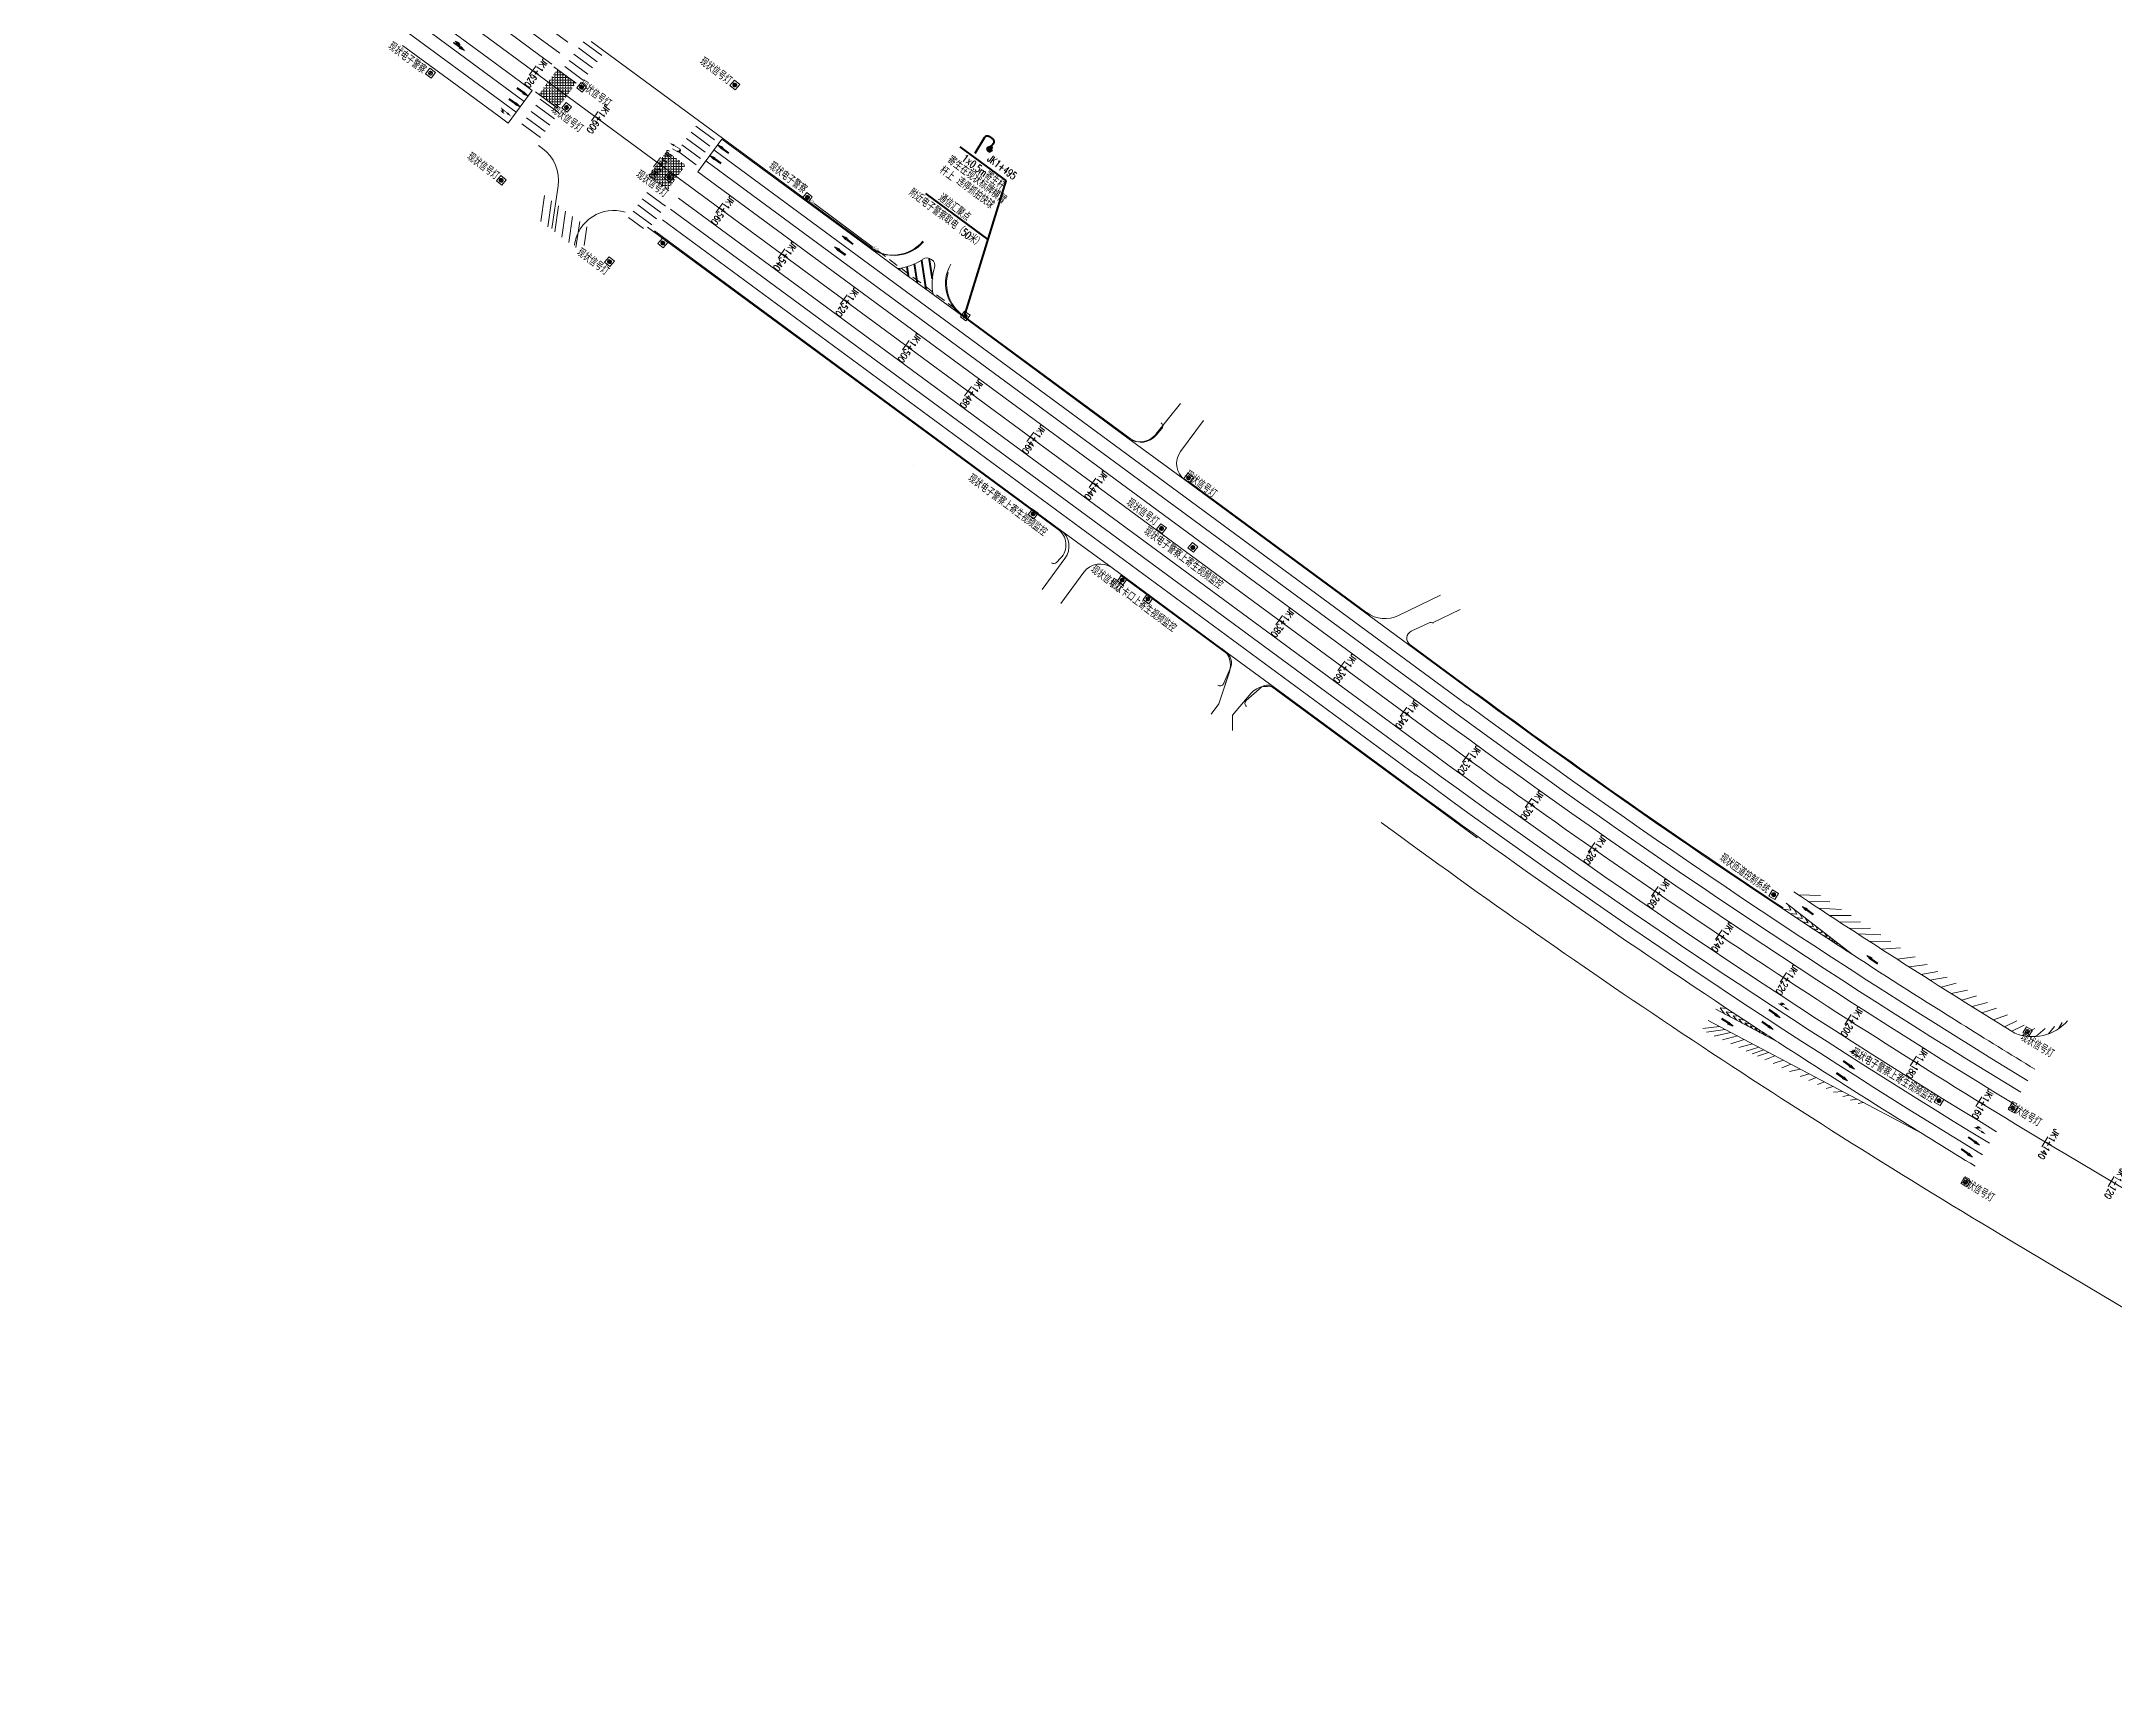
# Model space of a CAD drawing. Header units: millimetres. Extents: x 523446 to 528898, y 388189 to 392165.
# Drawn here: x 527207 to 527743, y 389108 to 389532 of the extents above; entities that cross this region are included whole.
import ezdxf
from ezdxf.enums import TextEntityAlignment as Align

# ---------------------------------------------------------------- set-up
doc = ezdxf.new("R2010")
doc.units = ezdxf.units.MM
for name, pattern in [('ACAD_ISO04W100', [30, 24, -3, 0, -3]), ('CONTINOUS', [0]), ('DASHEDX2', [38.1, 25.4, -12.7])]:
    doc.linetypes.add(name, pattern=pattern)
for name, color, linetype, lineweight in [('0-000-示例人行道绿化带新建单管', 10, 'chen', 0), ('0-000-示例现有手井', 30, 'Continuous', 0), ('0-TL-电视监控（新建）', 6, 'Continuous', 40), ('0-现状交通设施2018', 7, 'Continuous', 0), ('0-现状信号灯', 7, 'Continuous', 40), ('xubx地面', 7, 'CONTINOUS', 40), ('人行横道', 7, 'Continuous', 30)]:
    doc.layers.add(name, color=color, linetype=linetype, lineweight=lineweight)
for name, color, linetype in [('0-打图框', 7, 'Continuous'), ('JQDD-标注路线桩号', 7, 'Continuous'), ('MEDS道路平面中线-JQDD', 7, 'Continuous'), ('N', 3, 'Continuous'), ('xu人行横道', 7, 'CONTINOUS'), ('交通工程', 7, 'Continuous'), ('公交港湾', 1, 'Continuous'), ('车行道边线', 5, 'ACAD_ISO04W100')]:
    doc.layers.add(name, color=color, linetype=linetype)
doc.layers.add('PP-COM', color=7, linetype='Continuous', plot=False)
doc.styles.add('FSDB', font='szytxt_s.shx', dxfattribs={"width": 0.5, "bigfont": 'hztxt.shx'})
doc.styles.add('HZTXT_S', font='TXT_S.shx', dxfattribs={"width": 0.75, "bigfont": 'HZTXT.shx'})
doc.styles.add('MEDS', font='TXT_S.SHX', dxfattribs={"width": 0.75, "bigfont": 'hztxt.shx'})
doc.styles.add('图廓-黑体', font='simhei.ttf')
doc.linetypes.add('chen', pattern='A,12.7,-5.08,["单",FSDB,S=5,R=0,X=-2.54,Y=-1.27],-5.08', length=22.86)

# ---------------------------------------------------------------- blocks, each defined once
blk = doc.blocks.new('A$C0B7F7BA9')
at = {"layer": 'N'}
blk.add_hatch(color=7, dxfattribs=at).paths.add_polyline_path([(2.85, 0.7), (2.82, 0.47), (0.03, 0.77), (0, 0.54), (2.8, 0.23), (2.77, 0), (4.67, 0.14)])
at = {"layer": 'N', "color": 7}
for p, q in [((2.8, 0.23), (0, 0.54)), ((2.82, 0.47), (0.03, 0.77)), ((2.28, 0.25), (2.52, 0.27)), ((2.98, 0.31), (2.75, 0.29)), ((4.67, 0.14), (2.77, 0)), ((4.67, 0.14), (2.85, 0.7))]:
    blk.add_line(p, q, dxfattribs=at)
blk = doc.blocks.new('A$C7BEC6FD5')
at = {"layer": 'PP-COM', "lineweight": -3}
blk.add_hatch(color=256, dxfattribs=at).paths.add_polyline_path([(5.6, 15.3), (5.6, -0.6), (7.9, -0.6), (7.9, 26.4), (10.2, 26.4), (6.8, 44.4), (3.3, 26.4), (5.6, 26.4), (5.6, 21.4, 0.131652), (3.4, 22.1, 0.414214), (-1.1, 17.6), (-1.1, 13.5), (-3.4, 13.5), (0, 0), (3.4, 13.5), (1.1, 13.5), (1.1, 15.3, -0.414214), (3.4, 17.6, -0.414214)])
at = {"layer": 'PP-COM'}
for p, q in [((-3.4, 13.5), (-1.1, 13.5)), ((0, 0), (-3.4, 13.5)), ((-1.1, 13.5), (-1.1, 17.6)), ((0, 0), (3.4, 13.5)), ((1.1, 13.5), (1.1, 15.3)), ((3.4, 13.5), (1.1, 13.5))]:
    blk.add_line(p, q, dxfattribs=at)
at = {"layer": 'PP-COM', "lineweight": -3}
for p, q in [((3.3, 26.4), (6.8, 44.4)), ((5.6, 26.4), (3.3, 26.4)), ((5.6, 21.4), (5.6, 26.4)), ((5.6, -0.6), (5.6, 15.3)), ((6.8, 44.4), (10.2, 26.4)), ((10.2, 26.4), (7.9, 26.4)), ((7.9, 26.4), (7.9, -0.6)), ((7.9, -0.6), (5.6, -0.6))]:
    blk.add_line(p, q, dxfattribs=at)
at = {"layer": 'PP-COM'}
for centre, radius, start, end in [((3.4, 17.6), 4.5, 90, 180), ((3.4, 15.3), 2.25, 90, 180), ((3.4, 17.6), 4.5, 60, 90), ((3.4, 15.3), 2.25, 0, 90)]:
    blk.add_arc(centre, radius, start, end, dxfattribs=at)
blk = doc.blocks.new('7')
at = {"layer": '0-现状信号灯', "linetype": 'Continuous', "lineweight": 0, "ltscale": 0.005}
for p, q in [((525414.9, 388753.36), (525416.62, 388753.9)), ((525415.44, 388751.64), (525414.9, 388753.36)), ((525417.16, 388752.19), (525415.44, 388751.64)), ((525415.94, 388753.28), (525415.56, 388752.55)), ((525416.18, 388753.26), (525415.71, 388752.36)), ((525416.37, 388753.15), (525415.92, 388752.27)), ((525416.51, 388752.92), (525416.18, 388752.28)), ((525416.62, 388753.9), (525417.16, 388752.19))]:
    blk.add_line(p, q, dxfattribs=at)
blk.add_ellipse((525416.02, 388752.77), major_axis=(0.365, 0.365), ratio=1, start_param=3.156470216024712, end_param=9.439655523204298, dxfattribs=at)
blk = doc.blocks.new('A$C30E15DA7')
at = {"layer": '0-TL-电视监控（新建）'}
for p, q in [((2.81, 3.71), (2.39, 3.94)), ((2.94, 3.24), (3.52, 4.26)), ((2.94, 3.24), (3.38, 2.98)), ((3.32, 3.01), (3.91, 4.04)), ((3.32, 3.01), (3.91, 4.04)), ((3.38, 2.98), (3.96, 4)), ((3.52, 4.26), (3.96, 4))]:
    blk.add_line(p, q, dxfattribs=at)
for points in [[(4.81, 0), (0.44, 2.11, -0.42662), (0.09, 3.19, -0.216931)], [(0.09, 3.19), (0.57, 4.07, -0.414214), (1.92, 4.47), (2.51, 4.15)]]:
    blk.add_lwpolyline(points, format="xyb", dxfattribs=at)
for points in [[(2.62, 4.36), (2.39, 3.94)], [(3.06, 4.13), (2.62, 4.36)]]:
    blk.add_lwpolyline(points, dxfattribs=at)
for centre, major_axis, start_param, end_param in [((3.32, 3.7), (0.487, 0.128), 2.858011, 3.731254), ((3.32, 3.7), (0.487, 0.128), 1.002992, 1.854378), ((3.48, 3.6), (0.149, -0.569), 5.898742, 8.260282)]:
    blk.add_ellipse(centre, major_axis=major_axis, ratio=1, start_param=start_param, end_param=end_param, dxfattribs=at)
blk = doc.blocks.new('现状手井')
at = {"layer": '0-000-示例现有手井', "linetype": 'Continuous', "ltscale": 0.005, "const_width": 0.028}
for points in [[(758.8, 469.4), (761.6, 469.4), (761.6, 467.4), (758.8, 467.4)], [(759.1, 469.1), (761.3, 469.1), (761.3, 467.7), (759.1, 467.7)]]:
    blk.add_lwpolyline(points, close=True, dxfattribs=at)
at = {"layer": '0-000-示例现有手井', "linetype": 'Continuous', "ltscale": 0.005, "insert": (759.2, 468.9), "char_height": 0.995, "width": 2.005, "attachment_point": 1, "rotation": 359.3392, "style": '图廓-黑体'}
blk.add_mtext('{\\fTimes New Roman|b0|i0|c238|p18;GA}', dxfattribs=at)

msp = doc.modelspace()

# ---------------------------------------------------------------- hatches: boundary and pattern name
at = {"layer": 'xu人行横道', "linetype": 'ByBlock', "lineweight": 0}
h = msp.add_hatch(dxfattribs=at)
h.set_pattern_fill('ANGLE', color=8, scale=0.1, style=0)
h.set_pattern_definition([(0, (0, 0), (0, 0.6985), [0.508, -0.1905]), (90, (0, 0), (-0.6985, 4e-17), [0.508, -0.1905])])
h.paths.add_polyline_path([(527340.23, 389524.81), (527335.49, 389518.37), (527340.32, 389514.81), (527345.07, 389521.25)])
h = msp.add_hatch(dxfattribs=at)
h.set_pattern_fill('ANGLE', color=8, scale=0.1, style=0)
h.set_pattern_definition([(0, (-1.4008, 0.7202), (0, 0.6985), [0.508, -0.1905]), (90, (-1.4008, 0.7202), (-0.6985, 4e-17), [0.508, -0.1905])])
h.paths.add_polyline_path([(527363.96, 389497.25), (527364.52, 389496.69), (527368.72, 389493.59), (527373.43, 389500), (527369.43, 389503), (527368.55, 389503.49)])
at = {"layer": '交通工程', "linetype": 'ByBlock', "lineweight": 0}
for color, points in [(7, [(527328.33, 389512.6), (527327.43, 389513.71), (527327.32, 389513.58), (527325.71, 389514.95), (527325.6, 389514.81), (527325.77, 389514.66), (527325.83, 389514), (527325.43, 389514.34), (527325.94, 389513.59), (527326.81, 389513.16), (527326.36, 389513.54), (527326.31, 389514.2), (527327.2, 389513.44), (527327.09, 389513.31)]), (7, [(527659.34, 389281.15), (527658.01, 389281.68), (527658.11, 389281.83), (527656.32, 389282.95), (527656.42, 389283.1), (527656.62, 389282.98), (527657.26, 389283.12), (527656.82, 389283.41), (527657.69, 389283.13), (527658.35, 389282.44), (527657.86, 389282.75), (527657.21, 389282.6), (527658.2, 389281.98), (527658.3, 389282.13)]), (7, [(527677.74, 389268.86), (527676.41, 389269.39), (527676.51, 389269.53), (527674.72, 389270.66), (527674.82, 389270.81), (527675.02, 389270.68), (527675.66, 389270.83), (527675.22, 389271.11), (527676.08, 389270.84), (527676.75, 389270.14), (527676.26, 389270.45), (527675.61, 389270.31), (527676.6, 389269.68), (527676.69, 389269.83)]), (3, [(527710.09, 389249.15), (527708.76, 389249.68), (527708.85, 389249.83), (527707.07, 389250.96), (527707.16, 389251.11), (527707.36, 389250.98), (527708.01, 389251.13), (527707.56, 389251.41), (527708.43, 389251.14), (527709.1, 389250.44), (527708.6, 389250.75), (527707.95, 389250.61), (527708.94, 389249.98), (527709.04, 389250.13)]), (3, [(527710.09, 389249.15), (527708.76, 389249.68), (527708.85, 389249.83), (527707.07, 389250.96), (527707.16, 389251.11), (527707.36, 389250.98), (527708.01, 389251.13), (527707.56, 389251.41), (527708.43, 389251.14), (527709.1, 389250.44), (527708.6, 389250.75), (527707.95, 389250.61), (527708.94, 389249.98), (527709.04, 389250.13)]), (3, [(527710.09, 389249.15), (527708.76, 389249.68), (527708.85, 389249.83), (527707.07, 389250.96), (527707.16, 389251.11), (527707.36, 389250.98), (527708.01, 389251.13), (527707.56, 389251.41), (527708.43, 389251.14), (527709.1, 389250.44), (527708.6, 389250.75), (527707.95, 389250.61), (527708.94, 389249.98), (527709.04, 389250.13)]), (7, [(527710.09, 389249.15), (527708.76, 389249.68), (527708.85, 389249.83), (527707.07, 389250.96), (527707.16, 389251.11), (527707.36, 389250.98), (527708.01, 389251.13), (527707.56, 389251.41), (527708.43, 389251.14), (527709.1, 389250.44), (527708.6, 389250.75), (527707.95, 389250.61), (527708.94, 389249.98), (527709.04, 389250.13)])]:
    msp.add_hatch(color=color, dxfattribs=at).paths.add_polyline_path(points)
h = msp.add_hatch(color=3, dxfattribs=at)
edge = h.paths.add_edge_path()
edge.add_line((527371.98, 389504.34), (527370.52, 389505.19))
edge.add_line((527370.52, 389505.19), (527370.61, 389505.34))
edge.add_line((527370.61, 389505.34), (527369.26, 389505.82))
edge.add_line((527369.26, 389505.82), (527370.34, 389504.88))
edge.add_line((527370.34, 389504.88), (527370.43, 389505.04))
edge.add_line((527370.43, 389505.04), (527371.9, 389504.19))
edge.add_ellipse((527371.7, 389503.86), major_axis=(0.382, 0.032), ratio=1, start_angle=235.2568, end_angle=415.0052, ccw=False)
edge.add_line((527371.51, 389503.52), (527370.05, 389504.37))
edge.add_line((527370.05, 389504.37), (527369.96, 389504.22))
edge.add_line((527369.96, 389504.22), (527371.42, 389503.37))
edge.add_ellipse((527371.7, 389503.86), major_axis=(0.557, 0.046), ratio=1, start_angle=235.0269, end_angle=415.2351)
h = msp.add_hatch(color=3, dxfattribs=at)
edge = h.paths.add_edge_path()
edge.add_line((527371.98, 389504.34), (527370.52, 389505.19))
edge.add_line((527370.52, 389505.19), (527370.61, 389505.34))
edge.add_line((527370.61, 389505.34), (527369.26, 389505.82))
edge.add_line((527369.26, 389505.82), (527370.34, 389504.88))
edge.add_line((527370.34, 389504.88), (527370.43, 389505.04))
edge.add_line((527370.43, 389505.04), (527371.9, 389504.19))
edge.add_ellipse((527371.7, 389503.86), major_axis=(0.382, 0.032), ratio=1, start_angle=235.2568, end_angle=415.0052, ccw=False)
edge.add_line((527371.51, 389503.52), (527370.05, 389504.37))
edge.add_line((527370.05, 389504.37), (527369.96, 389504.22))
edge.add_line((527369.96, 389504.22), (527371.42, 389503.37))
edge.add_ellipse((527371.7, 389503.86), major_axis=(0.557, 0.046), ratio=1, start_angle=235.0269, end_angle=415.2351)
h = msp.add_hatch(color=3, dxfattribs=at)
edge = h.paths.add_edge_path()
edge.add_line((527371.98, 389504.34), (527370.52, 389505.19))
edge.add_line((527370.52, 389505.19), (527370.61, 389505.34))
edge.add_line((527370.61, 389505.34), (527369.26, 389505.82))
edge.add_line((527369.26, 389505.82), (527370.34, 389504.88))
edge.add_line((527370.34, 389504.88), (527370.43, 389505.04))
edge.add_line((527370.43, 389505.04), (527371.9, 389504.19))
edge.add_ellipse((527371.7, 389503.86), major_axis=(0.382, 0.032), ratio=1, start_angle=235.2568, end_angle=415.0052, ccw=False)
edge.add_line((527371.51, 389503.52), (527370.05, 389504.37))
edge.add_line((527370.05, 389504.37), (527369.96, 389504.22))
edge.add_line((527369.96, 389504.22), (527371.42, 389503.37))
edge.add_ellipse((527371.7, 389503.86), major_axis=(0.557, 0.046), ratio=1, start_angle=235.0269, end_angle=415.2351)

# ---------------------------------------------------------------- linework, layer by layer
at = {"layer": '0-000-示例人行道绿化带新建单管', "linetype": 'chen', "lineweight": 0, "ltscale": 0.5}
msp.add_lwpolyline([(527406.73, 389490.14), (527422, 389478.73)], dxfattribs=at)
at = {"layer": '0-TL-电视监控（新建）', "color": 6, "lineweight": 40, "flags": 128}
msp.add_lwpolyline([(527444.46, 389504.74), (527456.42, 389495.94)], dxfattribs=at)
at = {"layer": '0-TL-电视监控（新建）', "color": 3, "lineweight": 40, "flags": 128}
msp.add_lwpolyline([(527435.57, 389492.66), (527451.73, 389480.77)], dxfattribs=at)
at = {"layer": '0-TL-电视监控（新建）', "lineweight": 40, "flags": 128}
msp.add_lwpolyline([(527445.53, 389460.68), (527456.42, 389495.94)], dxfattribs=at)
at = {"layer": '0-打图框', "linetype": 'DASHEDX2', "lineweight": 0, "ltscale": 0.1}
msp.add_lwpolyline([(527423.14, 389477.9), (527443.96, 389462.35)], dxfattribs=at)
at = {"layer": 'JQDD-标注路线桩号', "color": 7, "linetype": 'ByBlock', "lineweight": 0}
for p, q in [((527334.73, 389525.76), (527332.95, 389523.35)), ((527350.83, 389513.9), (527349.05, 389511.49)), ((527366.94, 389502.05), (527365.16, 389499.63)), ((527383.04, 389490.19), (527381.26, 389487.77)), ((527399.15, 389478.33), (527397.37, 389475.92)), ((527415.25, 389466.47), (527413.48, 389464.06)), ((527431.36, 389454.62), (527429.58, 389452.2)), ((527447.47, 389442.76), (527445.69, 389440.34)), ((527463.57, 389430.9), (527461.79, 389428.49)), ((527479.68, 389419.04), (527477.9, 389416.63)), ((527528, 389383.47), (527526.22, 389381.06)), ((527544.1, 389371.61), (527542.32, 389369.2)), ((527560.21, 389359.76), (527558.43, 389357.34)), ((527576.32, 389347.91), (527574.55, 389345.49)), ((527592.52, 389336.21), (527590.77, 389333.77)), ((527608.83, 389324.66), (527607.11, 389322.21)), ((527625.26, 389313.28), (527623.56, 389310.81)), ((527641.8, 389302.07), (527640.13, 389299.58)), ((527658.45, 389291.02), (527656.81, 389288.51)), ((527675.21, 389280.14), (527673.59, 389277.61)), ((527692.09, 389269.43), (527690.49, 389266.88)), ((527709.06, 389258.88), (527707.49, 389256.32)), ((527726.14, 389248.51), (527724.6, 389245.93)), ((527743.31, 389238.26), (527741.78, 389235.68))]:
    msp.add_line(p, q, dxfattribs=at)
at = {"layer": 'MEDS道路平面中线-JQDD', "color": 4, "linetype": 'ByBlock', "lineweight": 0}
for p, q in [((527569.25, 389351.23), (527209.19, 389616.32)), ((527959.66, 389107.51), (527730.75, 389244))]:
    msp.add_line(p, q, dxfattribs=at)
at = {"layer": 'MEDS道路平面中线-JQDD', "color": 233, "linetype": 'ByBlock', "lineweight": 0}
msp.add_arc((528755.01, 390961.82), 2000, 233.63852, 239.19424, dxfattribs=at)
at = {"layer": 'xubx地面', "color": 7, "linetype": 'ByBlock', "lineweight": 0, "ltscale": 5}
for p, q in [((527340.85, 389529.02), (527213.79, 389622.56)), ((527342.92, 389531.83), (527215.86, 389625.38)), ((527312.97, 389521.6), (527300.16, 389531.03)), ((527335.73, 389528.44), (527327.7, 389534.35)), ((527330.69, 389521.59), (527322.46, 389527.66)), ((527327.51, 389510.9), (527325.06, 389512.7)), ((527564.66, 389344.99), (527369.51, 389488.67)), ((527562.58, 389342.17), (527367.43, 389485.85)), ((527573.85, 389357.47), (527410.91, 389477.44)), ((527575.92, 389360.29), (527412.98, 389480.25)), ((527428.34, 389473.3), (527420.96, 389478.73)), ((527444.93, 389461.08), (527437.55, 389466.52)), ((527502.71, 389418.54), (527487.97, 389429.39)), ((527483.88, 389395.77), (527470.54, 389405.59)), ((527526.89, 389364.1), (527512.39, 389374.78))]:
    msp.add_line(p, q, dxfattribs=at)
at = {"layer": 'xubx地面', "linetype": 'ByBlock', "lineweight": 0, "ltscale": 5}
for p, q in [((527322.46, 389527.66), (527206.67, 389612.9)), ((527331.66, 389516.53), (527299.45, 389540.25)), ((527329.58, 389513.72), (527297.37, 389537.43)), ((527338.77, 389526.2), (527335.73, 389528.44)), ((527325.06, 389512.7), (527312.97, 389521.6)), ((527333.73, 389519.35), (527330.69, 389521.59))]:
    msp.add_line(p, q, dxfattribs=at)
at = {"layer": 'xubx地面', "color": 7, "linetype": 'ByBlock', "lineweight": 0}
for p, q in [((527333.73, 389519.35), (527327.51, 389510.9)), ((527336.38, 389504.36), (527335.32, 389505.14)), ((527382.85, 389506.79), (527376.62, 389498.33)), ((527412.98, 389480.25), (527380.77, 389503.97)), ((527420.95, 389478.73), (527382.85, 389506.79)), ((527571.77, 389354.66), (527376.62, 389498.33)), ((527410.91, 389477.44), (527378.7, 389501.15)), ((527340.45, 389494.64), (527338.84, 389483.61)), ((527566.73, 389347.81), (527371.58, 389491.49)), ((527470.54, 389405.59), (527365.36, 389483.03)), ((527344.68, 389479.53), (527344.65, 389479.34)), ((527437.55, 389466.52), (527428.34, 389473.3)), ((527487.97, 389429.39), (527444.93, 389461.08)), ((527495.17, 389430.36), (527501.54, 389438.33)), ((527507.49, 389433.96), (527501.56, 389425.9)), ((527578, 389363.11), (527502.71, 389418.54)), ((527465.73, 389390.2), (527471.66, 389398.25)), ((527512.39, 389374.78), (527483.88, 389395.77)), ((527470.62, 389386.6), (527476.55, 389394.65)), ((527511.51, 389360.62), (527514.25, 389368.91)), ((527513.18, 389365.68), (527514.25, 389368.91)), ((527515.04, 389357.63), (527519.78, 389363.25)), ((527518.31, 389361.52), (527519.78, 389363.25)), ((527560.51, 389339.36), (527526.89, 389364.1)), ((527511.51, 389360.62), (527509.54, 389357.94)), ((527515.04, 389357.63), (527515.06, 389353.7)), ((527658.41, 389309.02), (527675.55, 389295.69)), ((527693.44, 389249.43), (527638.23, 389278.61)), ((527656.3, 389273.01), (527640.16, 389281.53))]:
    msp.add_line(p, q, dxfattribs=at)
at = {"layer": 'xubx地面', "linetype": 'ByBlock', "lineweight": 0}
for p, q in [((527378.7, 389501.15), (527376.62, 389498.33)), ((527661.57, 389311.13), (527667.24, 389310.98)), ((527664.16, 389309.41), (527669.73, 389309.34)), ((527657.61, 389307.45), (527659.61, 389307.17)), ((527659.61, 389307.17), (527658.86, 389308.66)), ((527659.26, 389306.36), (527661.16, 389306.12)), ((527661.16, 389306.12), (527660.35, 389307.5)), ((527660.86, 389305.3), (527662.6, 389305.02)), ((527662.6, 389305.02), (527661.81, 389306.37)), ((527662.59, 389304.16), (527664.09, 389303.91)), ((527664.09, 389303.91), (527663.31, 389305.2)), ((527665.43, 389302.91), (527664.82, 389304.02)), ((527666.69, 389307.74), (527672.73, 389307.37)), ((527669.61, 389305.83), (527675.17, 389305.77)), ((527672.35, 389304.04), (527677.65, 389304.16)), ((527664.16, 389303.12), (527665.43, 389302.91)), ((527665.37, 389302.33), (527666.61, 389302.05)), ((527666.61, 389302.05), (527666.1, 389303.03)), ((527666.66, 389301.48), (527667.74, 389301.28)), ((527667.74, 389301.28), (527667.23, 389302.15)), ((527667.84, 389300.71), (527668.98, 389300.41)), ((527668.98, 389300.41), (527668.32, 389301.3)), ((527669.06, 389299.91), (527669.77, 389299.79)), ((527669.77, 389299.79), (527669.45, 389300.43)), ((527669.72, 389299.48), (527670.38, 389299.35)), ((527670.38, 389299.35), (527670.12, 389299.91)), ((527670.4, 389299.04), (527671.04, 389298.92)), ((527671.04, 389298.92), (527670.76, 389299.41)), ((527671.02, 389298.64), (527671.63, 389298.5)), ((527671.63, 389298.5), (527671.3, 389298.99)), ((527674.83, 389302.42), (527680.23, 389302.49)), ((527676.95, 389301.04), (527682.89, 389300.77)), ((527679.94, 389299.1), (527685.44, 389299.12)), ((527683.02, 389297.11), (527688.01, 389297.47)), ((527687.14, 389294.47), (527691.78, 389295.07)), ((527690.24, 389292.49), (527694.87, 389293.09)), ((527693.27, 389290.56), (527697.64, 389291.34)), ((527695.58, 389289.09), (527700.04, 389289.82)), ((527698.48, 389287.26), (527702.42, 389288.32)), ((527701.07, 389285.63), (527705.34, 389286.49)), ((527703.88, 389283.87), (527707.7, 389285.01)), ((527706.51, 389282.22), (527710.55, 389283.24)), ((527636.84, 389276.52), (527641.16, 389277.06)), ((527642.41, 389280.34), (527641.27, 389281.91)), ((527641.27, 389281.91), (527643, 389281.74)), ((527643.85, 389279.58), (527642.83, 389280.91)), ((527642.83, 389280.91), (527644.72, 389280.6)), ((527645.57, 389278.67), (527644.64, 389279.79)), ((527644.64, 389279.79), (527646.07, 389279.71)), ((527646.95, 389277.95), (527646.14, 389279)), ((527646.14, 389279), (527647.63, 389278.69)), ((527648.51, 389277.12), (527647.7, 389278)), ((527647.7, 389278), (527649.03, 389277.77)), ((527649.67, 389276.51), (527649.07, 389277.27)), ((527649.07, 389277.27), (527650.16, 389277.02)), ((527709.02, 389280.65), (527712.87, 389281.79)), ((527712.04, 389278.78), (527715.69, 389280.05)), ((527714.94, 389276.98), (527718.08, 389278.57)), ((527716.82, 389275.83), (527720.02, 389277.44)), ((527726.29, 389275.15), (527727.83, 389277.07)), ((527728.91, 389276.47), (527729.85, 389278.09)), ((527637.73, 389275.57), (527642.6, 389276.3)), ((527639.76, 389274.61), (527643.99, 389275.56)), ((527641.92, 389273.6), (527645.76, 389274.63)), ((527644.02, 389272.61), (527647.51, 389273.7)), ((527646.09, 389271.64), (527649.68, 389272.55)), ((527648.06, 389270.71), (527651.29, 389271.71)), ((527650.92, 389275.85), (527650.24, 389276.6)), ((527650.24, 389276.6), (527651.23, 389276.33)), ((527651.68, 389275.45), (527651.28, 389275.97)), ((527651.28, 389275.97), (527652.05, 389275.79)), ((527652.59, 389274.97), (527652.06, 389275.52)), ((527652.06, 389275.52), (527652.76, 389275.32)), ((527653.06, 389274.72), (527652.75, 389275.12)), ((527652.75, 389275.12), (527653.28, 389274.98)), ((527719.39, 389274.77), (527722.79, 389276.57)), ((527722.98, 389274.46), (527725.43, 389276.51)), ((527649.57, 389270), (527652.61, 389271.01)), ((527650.92, 389269.37), (527653.85, 389270.35)), ((527652.83, 389268.47), (527655.49, 389269.49)), ((527654.98, 389267.46), (527657.65, 389268.34)), ((527657.22, 389266.4), (527659.6, 389267.31)), ((527659.28, 389265.43), (527662.04, 389266.02)), ((527661.98, 389264.16), (527664.37, 389264.79)), ((527664.21, 389263.11), (527666.13, 389263.86)), ((527666.52, 389262.03), (527668.31, 389262.71)), ((527668.71, 389261), (527670.56, 389261.52)), ((527670.61, 389260.1), (527672.94, 389260.26)), ((527673.06, 389258.95), (527674.73, 389259.31)), ((527675.07, 389258.01), (527676.71, 389258.27)), ((527677.01, 389257.1), (527678.3, 389257.43))]:
    msp.add_line(p, q, dxfattribs=at)
at = {"layer": 'xubx地面', "color": 7, "linetype": 'ByBlock', "lineweight": 0, "const_width": 0.5}
for points in [[(527434.54, 389475.47), (527435.69, 389467.88)], [(527436.49, 389475.94), (527437.31, 389470.57)], [(527428.79, 389473.35), (527428.86, 389472.91)], [(527430.76, 389473.75), (527431.14, 389471.23)], [(527432.67, 389474.44), (527433.42, 389469.56)]]:
    msp.add_lwpolyline(points, dxfattribs=at)
at = {"layer": 'xubx地面', "color": 7, "linetype": 'ByBlock', "lineweight": 0}
for centre, radius, start, end in [((527330.3, 389496.11), 10.25, 351.7296, 53.6385), ((527354.83, 389478.06), 10.25, 73.4225, 171.7296), ((527427.03, 389486.98), 10.25, 233.6385, 319.6561), ((527427.03, 389486.98), 13.75, 275.4404, 304.5346), ((527435.96, 389474.01, 0), 2, 342.7424, 124.5346), ((527451, 389469.34, 0), 13.75, 162.7424, 191.8367), ((527451, 389469.34, 0), 10.25, 150.5494, 233.6385), ((527491.07, 389433.63), 5.25, 233.6385, 321.3721), ((527505.79, 389422.79), 5.25, 143.6385, 233.6385), ((527467.43, 389401.36), 5.25, 323.6385, 53.6385), ((527480.77, 389391.54), 5.25, 53.6385, 143.6385), ((527509.27, 389370.56), 5.25, 341.7012, 53.6385), ((527523.79, 389359.87), 5.25, 53.6385, 139.8801), ((528755.01, 390961.82), 1985.25, 233.63852, 236.93722), ((528755.01, 390961.82), 1995.75, 233.63852, 238.6702), ((528755.01, 390961.82), 2004.25, 233.63852, 238.66917), ((528755.01, 390961.82), 2014.75, 233.63852, 236.79535), ((528755.01, 390961.82), 1980, 236.43637, 238.40125), ((528755.01, 390961.82), 1985.25, 236.93722, 237.06151), ((527722.21, 389286.48), 12.04, 247.2289, 318.7116), ((528755.01, 390961.82), 2014.75, 236.79535, 236.95266), ((528755.01, 390961.82), 2014.75, 237.99861, 238.66791)]:
    msp.add_arc(centre, radius, start, end, dxfattribs=at)
at = {"layer": 'xubx地面', "color": 7, "linetype": 'ByBlock', "lineweight": 0, "ltscale": 5}
for radius, start, end in [(1992.25, 233.63852, 238.67062), (1988.75, 233.63852, 238.67105), (2011.25, 233.63852, 238.66833), (2007.75, 233.63852, 238.66875), (1985.25, 237.06151, 238.02503), (1985.25, 238.02503, 238.67148), (2014.75, 236.95266, 237.99861)]:
    msp.add_arc((528755.01, 390961.82), radius, start, end, dxfattribs=at)
at = {"layer": 'xu人行横道', "linetype": 'ByBlock', "lineweight": 0}
for points in [[(527339.32, 389525.49), (527345.07, 389521.25)], [(527334.57, 389519.04), (527340.32, 389514.81)]]:
    msp.add_lwpolyline(points, dxfattribs=at)
at = {"layer": '人行横道', "linetype": 'ByBlock', "lineweight": 0}
for points in [[(527350.53, 389526.82), (527345.7, 389530.37)], [(527351.72, 389528.43), (527346.89, 389531.98)], [(527346.97, 389521.98), (527342.14, 389525.54)], [(527348.16, 389523.59), (527343.33, 389527.15)], [(527349.35, 389525.2), (527344.51, 389528.76)], [(527338.28, 389510.37), (527333.45, 389513.93)], [(527339.47, 389511.98), (527334.64, 389515.54)], [(527340.66, 389513.59), (527335.82, 389517.15)], [(527335.91, 389507.15), (527331.08, 389510.71)], [(527337.1, 389508.76), (527332.27, 389512.32)], [(527379.72, 389504.97), (527374.88, 389508.53)], [(527380.9, 389506.58), (527376.07, 389510.14)], [(527376.16, 389500.14), (527371.33, 389503.7)], [(527377.34, 389501.75), (527372.51, 389505.31)], [(527378.53, 389503.36), (527373.7, 389506.92)], [(527336.89, 389492.16), (527335.92, 389485.43)], [(527368.25, 389489.4), (527363.42, 389492.95)], [(527338.72, 389490.81), (527337.74, 389484.08)], [(527340.55, 389489.47), (527339.57, 389482.74)], [(527342.37, 389488.13), (527341.39, 389481.4)], [(527344.2, 389486.78), (527343.22, 389480.05)], [(527362.54, 389483.67), (527358.67, 389486.51)], [(527364.69, 389484.56), (527359.86, 389488.12)], [(527365.88, 389486.18), (527361.05, 389489.73)], [(527367.06, 389487.79), (527362.23, 389491.34)], [(527346.02, 389485.44), (527345.04, 389478.71)], [(527347.85, 389484.09), (527347.15, 389479.27)]]:
    msp.add_lwpolyline(points, dxfattribs=at)
at = {"layer": '公交港湾', "linetype": 'ByBlock', "lineweight": 0}
msp.add_lwpolyline([(527398.26, 389477.12), (527398.26, 389477.12)], dxfattribs=at)
at = {"layer": '公交港湾', "linetype": 'ByBlock', "lineweight": 0, "flags": 128}
msp.add_lwpolyline([(527432.35, 389422.22), (527432.35, 389422.22), (527432.35, 389422.22), (527432.35, 389422.22), (527432.35, 389422.22), (527432.35, 389422.22), (527432.35, 389422.22), (527432.35, 389422.22), (527432.35, 389422.22), (527432.35, 389422.22), (527432.35, 389422.22), (527432.35, 389422.22), (527432.35, 389422.22), (527432.35, 389422.22), (527432.35, 389422.22), (527432.35, 389422.22), (527432.35, 389422.22), (527432.35, 389422.22), (527432.35, 389422.22), (527432.35, 389422.22), (527432.35, 389422.22), (527432.35, 389422.22), (527432.35, 389422.22), (527432.35, 389422.22), (527432.35, 389422.22), (527432.35, 389422.22), (527432.35, 389422.22), (527432.35, 389422.22), (527432.35, 389422.22), (527432.35, 389422.22), (527432.35, 389422.22), (527432.35, 389422.22), (527432.35, 389422.22), (527432.35, 389422.22), (527432.35, 389422.22), (527432.35, 389422.22), (527432.35, 389422.22), (527432.35, 389422.22), (527432.35, 389422.22), (527432.35, 389422.22)], dxfattribs=at)
msp.add_lwpolyline([(527432.35, 389422.22), (527432.35, 389422.22), (527432.35, 389422.22), (527432.35, 389422.22), (527432.35, 389422.22), (527432.35, 389422.22), (527432.35, 389422.22), (527432.35, 389422.22), (527432.35, 389422.22), (527432.35, 389422.22), (527432.35, 389422.22), (527432.35, 389422.22), (527432.35, 389422.22), (527432.35, 389422.22), (527432.35, 389422.22), (527432.35, 389422.22), (527432.35, 389422.22), (527432.35, 389422.22), (527432.35, 389422.22), (527432.35, 389422.22), (527432.35, 389422.22), (527432.35, 389422.22), (527432.35, 389422.22), (527432.35, 389422.22), (527432.35, 389422.22), (527432.35, 389422.22), (527432.35, 389422.22), (527432.35, 389422.22), (527432.35, 389422.22), (527432.35, 389422.22), (527432.35, 389422.22), (527432.35, 389422.22), (527432.35, 389422.22), (527432.35, 389422.22), (527432.35, 389422.22), (527432.35, 389422.22), (527432.35, 389422.22), (527432.35, 389422.22), (527432.35, 389422.22), (527432.35, 389422.22)], dxfattribs=at)
msp.add_lwpolyline([(527432.35, 389422.22), (527432.35, 389422.22), (527432.35, 389422.22), (527432.35, 389422.22), (527432.35, 389422.22), (527432.35, 389422.22), (527432.35, 389422.22), (527432.35, 389422.22), (527432.35, 389422.22), (527432.35, 389422.22), (527432.35, 389422.22), (527432.35, 389422.22), (527432.35, 389422.22), (527432.35, 389422.22), (527432.35, 389422.22), (527432.35, 389422.22), (527432.35, 389422.22), (527432.35, 389422.22), (527432.35, 389422.22), (527432.35, 389422.22), (527432.35, 389422.22), (527432.35, 389422.22), (527432.35, 389422.22), (527432.35, 389422.22), (527432.35, 389422.22), (527432.35, 389422.22), (527432.35, 389422.22), (527432.35, 389422.22), (527432.35, 389422.22), (527432.35, 389422.22), (527432.35, 389422.22), (527432.35, 389422.22), (527432.35, 389422.22), (527432.35, 389422.22), (527432.35, 389422.22), (527432.35, 389422.22), (527432.35, 389422.22), (527432.35, 389422.22), (527432.35, 389422.22), (527432.35, 389422.22)], dxfattribs=at)
msp.add_lwpolyline([(527432.35, 389422.22), (527432.35, 389422.22), (527432.35, 389422.22), (527432.35, 389422.22), (527432.35, 389422.22), (527432.35, 389422.22), (527432.35, 389422.22), (527432.35, 389422.22), (527432.35, 389422.22), (527432.35, 389422.22), (527432.35, 389422.22), (527432.35, 389422.22), (527432.35, 389422.22), (527432.35, 389422.22), (527432.35, 389422.22), (527432.35, 389422.22), (527432.35, 389422.22), (527432.35, 389422.22), (527432.35, 389422.22), (527432.35, 389422.22), (527432.35, 389422.22), (527432.35, 389422.22), (527432.35, 389422.22), (527432.35, 389422.22), (527432.35, 389422.22), (527432.35, 389422.22), (527432.35, 389422.22), (527432.35, 389422.22), (527432.35, 389422.22), (527432.35, 389422.22), (527432.35, 389422.22), (527432.35, 389422.22), (527432.35, 389422.22), (527432.35, 389422.22), (527432.35, 389422.22), (527432.35, 389422.22), (527432.35, 389422.22), (527432.35, 389422.22), (527432.35, 389422.22), (527432.35, 389422.22)], dxfattribs=at)
at = {"layer": '车行道边线', "color": 5, "linetype": 'ByBlock', "lineweight": 0}
for p, q in [((527348.96, 389532.05), (527421.53, 389478.62)), ((527453.79, 389417.61), (527363.6, 389484.02)), ((527445.07, 389461.28), (527455.46, 389453.64)), ((527455.46, 389453.64), (527488.51, 389429.31)), ((527495.3, 389430.11), (527496.76, 389431.85)), ((527469.89, 389405.76), (527453.79, 389417.61)), ((527503.59, 389418.2), (527549.78, 389384.19)), ((527470.53, 389398.27), (527469.5, 389397.19)), ((527513.6, 389373.58), (527486.01, 389393.89)), ((527558.01, 389383.43), (527568.92, 389388.7)), ((527566.84, 389381.57), (527573.97, 389385.01)), ((527565.99, 389381.55), (527561.32, 389379.38)), ((527560.98, 389375.95), (527578.15, 389363.31)), ((527512.7, 389365.81), (527514.55, 389369.93)), ((527518.61, 389361.47), (527522.65, 389364.98)), ((527578.38, 389325.89), (527525.14, 389365.08)), ((527754.74, 389198.84), (527717.18, 389221.24))]:
    msp.add_line(p, q, dxfattribs=at)
for centre, radius, start, end in [((527427.45, 389486.67), 10, 233.6385, 319.4693), ((527451, 389469.34, 0), 10, 163.1097, 233.6385), ((527495.99, 389432.49, 0), 1, 319.9528, 53.6385), ((527491.47, 389433.33), 5, 233.6385, 319.9528), ((527466.93, 389401.73), 5, 316.1093, 53.6385), ((527468.78, 389397.89), 1, 233.6385, 316.1093), ((527554.53, 389390.64), 8, 233.6385, 295.7778), ((527562.16, 389377.56), 2, 114.95, 233.6385), ((527566.41, 389380.64), 1, 53.6385, 114.95), ((527511.82, 389371.17), 3, 335.7298, 53.6385), ((527511.79, 389366.22), 1, 233.6385, 335.7298), ((527523.96, 389363.47), 2, 53.6385, 130.9516), ((528755.01, 390961.82), 1985, 233.63852, 236.43636), ((527519.26, 389360.72), 1, 130.9516, 233.6385)]:
    msp.add_arc(centre, radius, start, end, dxfattribs=at)
at = {"layer": '车行道边线', "linetype": 'ByBlock', "lineweight": 0}
msp.add_arc((528755.01, 390961.82), 2026.5, 233.63852, 239.19424, dxfattribs=at)

# ---------------------------------------------------------------- block references
at = {"layer": '0-000-示例现有手井', "yscale": 0.4999999999999999, "zscale": 0.5}
for p, xscale, rotation in [((526961.63, 389531.67), 0.4999999999999996, 323.0832031587472), ((526976.97, 389504.59), 0.4999999999999995, 324.9998097192872)]:
    msp.add_blockref('现状手井', p, dxfattribs=dict(at, xscale=xscale, rotation=rotation))
at = {"layer": '0-TL-电视监控（新建）', "color": 7, "lineweight": 40, "rotation": 264.6919854977891}
msp.add_blockref('A$C30E15DA7', (527448.82, 389507.89), dxfattribs=at)
at = {"layer": '0-现状交通设施2018', "color": 6, "linetype": 'ByBlock', "lineweight": 0}
for p, rotation in [((-93205.92, 594838.12), 305.1941912885265), ((291583.37, -220075.14), 32.35828654240682), ((291623.03, -220074.53), 32.35828654240682), ((291579.5, -220080.34), 32.35828654240682), ((291562.58, -220099.22), 32.35828654240682), ((291606.02, -220098.46), 32.35828654240682), ((311618.86, -227458.12), 34.22450007842524), ((291604.39, -220115.44), 32.35828654240682), ((291590.59, -220120.27), 32.35828654240682), ((336633.55, -235664.13), 36.52823077595503), ((333512.04, -234726.71), 36.23659937275002), ((313517.28, -228180.53), 34.39528922623569), ((333505.02, -234739.82), 36.23659937275002), ((298856.09, -222898.27), 33.02548585372323), ((333494.84, -234753.13), 36.23659937275002), ((333501.51, -234758.03), 36.23659937275002), ((409647.56, -253545.66), 43.10060670464669), ((-112141.32, 522569), 311.7351306070062), ((409690.37, -253598.99), 43.10060670464669), ((-112145.11, 522549.15), 311.7351306070062), ((-112157.38, 522529.98), 311.7351306070062)]:
    msp.add_blockref('7', p, dxfattribs=dict(at, rotation=rotation))
at = {"layer": '交通工程', "linetype": 'ByBlock', "lineweight": 0}
for name, p, xscale, yscale, zscale, rotation in [('A$C7BEC6FD5', (527313.76, 389532.14), 0.07643478254188638, 0.07643478254188638, 0.07643478254188638, 233.6385157983131), ('A$C0B7F7BA9', (527329.56, 389519.51), 0.7500000001360642, 0.7500000001360642, 0.7500000001360642, 331.2993742633255), ('A$C0B7F7BA9', (527329.56, 389519.51), 0.7500000001360642, 0.7500000001360642, 0.7500000001360642, 331.2993742633255), ('A$C0B7F7BA9', (527329.56, 389519.51), 0.7500000001360642, 0.7500000001360642, 0.7500000001360642, 331.2993742633255), ('A$C0B7F7BA9', (527329.56, 389519.51), 0.7500000001360642, 0.7500000001360642, 0.7500000001360642, 331.2993742633255), ('A$C0B7F7BA9', (527327.49, 389516.71), 0.7500000001360642, 0.7500000001360642, 0.7500000001360642, 331.2993742633255), ('A$C0B7F7BA9', (527327.49, 389516.71), 0.7500000001360642, 0.7500000001360642, 0.7500000001360642, 331.2993742633255), ('A$C0B7F7BA9', (527327.49, 389516.71), 0.7500000001360642, 0.7500000001360642, 0.7500000001360642, 331.2993742633255), ('A$C0B7F7BA9', (527327.49, 389516.71), 0.7500000001360642, 0.7500000001360642, 0.7500000001360642, 331.2993742633255), ('A$C0B7F7BA9', (527382.85, 389500.95), 0.7500000000752283, 0.7500000000752283, 0.7500000000752283, 150.9756280821819), ('A$C0B7F7BA9', (527382.85, 389500.95), 0.7500000001261258, 0.7500000001261258, 0.7500000001261258, 150.9756280843393), ('A$C0B7F7BA9', (527382.85, 389500.95), 0.7500000001261258, 0.7500000001261258, 0.7500000001261258, 150.9756280843393), ('A$C0B7F7BA9', (527382.85, 389500.95), 0.7500000001261258, 0.7500000001261258, 0.7500000001261258, 150.9756280843393), ('A$C0B7F7BA9', (527384.82, 389503.61), 0.7500000000722066, 0.7500000000722066, 0.7500000000722066, 149.7575164498969), ('A$C0B7F7BA9', (527384.82, 389503.61), 0.7500000000365793, 0.7500000000365793, 0.7500000000365793, 149.7575164457365), ('A$C0B7F7BA9', (527384.82, 389503.61), 0.7500000000365793, 0.7500000000365793, 0.7500000000365793, 149.7575164457365), ('A$C0B7F7BA9', (527384.82, 389503.61), 0.7500000000365793, 0.7500000000365793, 0.7500000000365793, 149.7575164457365), ('A$C0B7F7BA9', (527417.07, 389480.05), 0.7500000000722066, 0.7500000000722066, 0.7500000000722066, 149.7575164498969), ('A$C0B7F7BA9', (527417.07, 389480.05), 0.7500000000365793, 0.7500000000365793, 0.7500000000365793, 149.7575164457365), ('A$C0B7F7BA9', (527417.07, 389480.05), 0.7500000000365793, 0.7500000000365793, 0.7500000000365793, 149.7575164457365), ('A$C0B7F7BA9', (527417.07, 389480.05), 0.7500000000365793, 0.7500000000365793, 0.7500000000365793, 149.7575164457365), ('A$C0B7F7BA9', (527415.09, 389477.26), 0.7500000000752283, 0.7500000000752283, 0.7500000000752283, 150.9756280821819), ('A$C0B7F7BA9', (527415.09, 389477.26), 0.7500000001261258, 0.7500000001261258, 0.7500000001261258, 150.9756280843393), ('A$C0B7F7BA9', (527415.09, 389477.26), 0.7500000001261258, 0.7500000001261258, 0.7500000001261258, 150.9756280843393), ('A$C0B7F7BA9', (527415.09, 389477.26), 0.7500000001261258, 0.7500000001261258, 0.7500000001261258, 150.9756280843393), ('A$C0B7F7BA9', (527665.63, 389306.53), 0.7500000000570829, 0.7500000000570829, 0.7500000000570829, 150.4928874266363), ('A$C0B7F7BA9', (527665.63, 389306.53), 0.750000000006425, 0.750000000006425, 0.750000000006425, 150.4928874244462), ('A$C0B7F7BA9', (527665.63, 389306.53), 0.750000000006425, 0.750000000006425, 0.750000000006425, 150.4928874244462), ('A$C0B7F7BA9', (527665.63, 389306.53), 0.750000000006425, 0.750000000006425, 0.750000000006425, 150.4928874244462), ('A$C0B7F7BA9', (527682.34, 389293.8), 0.7500000000570829, 0.7500000000570829, 0.7500000000570829, 150.4928874266363), ('A$C0B7F7BA9', (527682.34, 389293.8), 0.750000000006425, 0.750000000006425, 0.750000000006425, 150.4928874244462), ('A$C0B7F7BA9', (527682.34, 389293.8), 0.750000000006425, 0.750000000006425, 0.750000000006425, 150.4928874244462), ('A$C0B7F7BA9', (527682.34, 389293.8), 0.750000000006425, 0.750000000006425, 0.750000000006425, 150.4928874244462), ('A$C0B7F7BA9', (527641.46, 389278.62), 0.7500000000577951, 0.7500000000577951, 0.7500000000577951, 333.3190608531028), ('A$C0B7F7BA9', (527641.46, 389278.62), 0.7500000000057854, 0.7500000000057854, 0.7500000000057854, 333.3190608511061), ('A$C0B7F7BA9', (527641.46, 389278.62), 0.7500000000057854, 0.7500000000057854, 0.7500000000057854, 333.3190608511061), ('A$C0B7F7BA9', (527641.46, 389278.62), 0.7500000000057854, 0.7500000000057854, 0.7500000000057854, 333.3190608511061), ('A$C0B7F7BA9', (527651.89, 389277.87), 0.7500000001723978, 0.7500000001723978, 0.7500000001723978, 331.2804337888845), ('A$C0B7F7BA9', (527653.68, 389280.94), 0.7500000001723978, 0.7500000001723978, 0.7500000001723978, 331.2804337888845), ('A$C0B7F7BA9', (527653.68, 389280.94), 0.7500000001723978, 0.7500000001723978, 0.7500000001723978, 331.2804337888845), ('A$C0B7F7BA9', (527653.68, 389280.94), 0.7500000001723978, 0.7500000001723978, 0.7500000001723978, 331.2804337888845), ('A$C0B7F7BA9', (527653.68, 389280.94), 0.7500000001723978, 0.7500000001723978, 0.7500000001723978, 331.2804337888845), ('A$C0B7F7BA9', (527672.96, 389267.66), 0.7500000001723978, 0.7500000001723978, 0.7500000001723978, 331.2804337888845), ('A$C0B7F7BA9', (527672.96, 389267.66), 0.7500000001723978, 0.7500000001723978, 0.7500000001723978, 331.2804337888845), ('A$C0B7F7BA9', (527672.96, 389267.66), 0.7500000001723978, 0.7500000001723978, 0.7500000001723978, 331.2804337888845), ('A$C0B7F7BA9', (527672.96, 389267.66), 0.7500000001723978, 0.7500000001723978, 0.7500000001723978, 331.2804337888845), ('A$C0B7F7BA9', (527671.17, 389264.59), 0.7500000001723978, 0.7500000001723978, 0.7500000001723978, 331.2804337888845), ('A$C0B7F7BA9', (527671.17, 389264.59), 0.7500000001723978, 0.7500000001723978, 0.7500000001723978, 331.2804337888845), ('A$C0B7F7BA9', (527671.17, 389264.59), 0.7500000001723978, 0.7500000001723978, 0.7500000001723978, 331.2804337888845), ('A$C0B7F7BA9', (527671.17, 389264.59), 0.7500000001723978, 0.7500000001723978, 0.7500000001723978, 331.2804337888845), ('A$C0B7F7BA9', (527703.51, 389244.88), 0.7500000001723981, 0.7500000001723981, 0.7500000001723981, 331.2804337888845), ('A$C0B7F7BA9', (527703.51, 389244.88), 0.7500000001723981, 0.7500000001723981, 0.7500000001723981, 331.2804337888845), ('A$C0B7F7BA9', (527703.51, 389244.88), 0.7500000001723981, 0.7500000001723981, 0.7500000001723981, 331.2804337888845), ('A$C0B7F7BA9', (527703.51, 389244.88), 0.7500000001723981, 0.7500000001723981, 0.7500000001723981, 331.2804337888845), ('A$C0B7F7BA9', (527705.31, 389247.95), 0.7500000001723981, 0.7500000001723981, 0.7500000001723981, 331.2804337888845), ('A$C0B7F7BA9', (527705.31, 389247.95), 0.7500000001723981, 0.7500000001723981, 0.7500000001723981, 331.2804337888845), ('A$C0B7F7BA9', (527705.31, 389247.95), 0.7500000001723981, 0.7500000001723981, 0.7500000001723981, 331.2804337888845), ('A$C0B7F7BA9', (527705.31, 389247.95), 0.7500000001723981, 0.7500000001723981, 0.7500000001723981, 331.2804337888845)]:
    msp.add_blockref(name, p, dxfattribs=dict(at, xscale=xscale, yscale=yscale, zscale=zscale, rotation=rotation))

# ---------------------------------------------------------------- texts
at = {"layer": '0-TL-电视监控（新建）', "color": 6, "linetype": 'ByBlock', "lineweight": 40, "style": 'HZTXT_S', "width": 0.7}
for s, p in [('1×0.5m寄生杆', (527444.76, 389501.35)), ('JK1+495', (527451.37, 389501.31)), ('违停抓拍快球', (527443.3, 389495.44))]:
    msp.add_text(s, height=2, rotation=322.9049, dxfattribs=at).set_placement(p)
at = {"layer": '0-TL-电视监控（新建）', "color": 3, "linetype": 'ByBlock', "lineweight": 40, "style": 'HZTXT_S', "width": 0.7}
for s, p in [('附近电子警察取电（50米）', (527450.09, 389479.25)), ('通信汇聚点', (527446.82, 389486.22))]:
    msp.add_text(s, height=2, rotation=322.9049, dxfattribs=at).set_placement(p, align=Align.MIDDLE_RIGHT)
at = {"layer": '0-TL-电视监控（新建）', "color": 6, "linetype": 'ByBlock', "lineweight": 40, "insert": (527442.17, 389502.51), "char_height": 2, "width": 18.3922, "attachment_point": 1, "rotation": 322.9049, "style": 'HZTXT_S'}
msp.add_mtext('{\\C6;寄生在现状标牌横臂杆上}', dxfattribs=at)
at = {"layer": '0-现状交通设施2018', "linetype": 'ByBlock', "lineweight": 0, "style": 'HZTXT_S', "width": 0.7}
for s, rotation, p in [('现状电子警察', 323.3894, (527305.89, 389524.4)), ('现状信号灯', 323.3894, (527385.03, 389521.56)), ('现状信号灯', 323.3894, (527353.81, 389515.61)), ('现状信号灯', 323.3894, (527346.53, 389509.1)), ('现状信号灯', 323.3894, (527324.79, 389496.89)), ('现状信号灯', 323.3894, (527368.54, 389492.31)), ('现状电子警察', 323.3894, (527404.45, 389493.4)), ('现状信号灯', 323.3894, (527353.24, 389472.18)), ('现状信号灯', 323.3894, (527510.59, 389414.59)), ('现状电子警察上寄生视频监控', 323.3894, (527466.65, 389404.67)), ('现状信号灯', 323.3894, (527495.54, 389407.36)), ('现状电子警察上寄生视频监控', 323.3894, (527512.15, 389390.98)), ('现状信号灯', 323.3894, (527486.28, 389390.04)), ('现状卡口上寄生视频监控', 323.3894, (527500.08, 389379.86)), ('现状匝道控制系统', 324.4973, (527653.79, 389312.25)), ('现状信号灯', 329.0997, (527727.42, 389269.73)), ('现状电子警察上寄生视频监控', 329.0997, (527696.61, 389258.06)), ('现状信号灯', 329.0997, (527724.19, 389251.87)), ('现状信号灯', 329.0997, (527711.98, 389232.38))]:
    msp.add_text(s, height=2, rotation=rotation, dxfattribs=at).set_placement(p, align=Align.MIDDLE_RIGHT)
at = {"layer": 'JQDD-标注路线桩号', "color": 7, "linetype": 'ByBlock', "lineweight": 0, "style": 'MEDS', "width": 0.8}
for s, rotation, p in [('JK1+620', 233.6385, (527334.82, 389523.83)), ('JK1+600', 233.6385, (527350.93, 389511.97)), ('JK1+580', 233.6385, (527367.03, 389500.11)), ('JK1+560', 233.6385, (527383.14, 389488.25)), ('JK1+540', 233.6385, (527399.25, 389476.4)), ('JK1+520', 233.6385, (527415.35, 389464.54)), ('JK1+500', 233.6385, (527431.46, 389452.68)), ('JK1+480', 233.6385, (527447.56, 389440.82)), ('JK1+460', 233.6385, (527463.67, 389428.97)), ('JK1+440', 233.6385, (527479.78, 389417.11)), ('JK1+380', 233.6385, (527528.09, 389381.54)), ('JK1+360', 233.6385, (527544.2, 389369.68)), ('JK1+340', 233.6385, (527560.3, 389357.82)), ('JK1+320', 233.8581, (527576.42, 389345.98)), ('JK1+300', 234.431, (527592.64, 389334.27)), ('JK1+280', 235.004, (527608.97, 389322.73)), ('JK1+260', 235.5769, (527625.42, 389311.35)), ('JK1+240', 236.1499, (527641.98, 389300.14)), ('JK1+220', 236.7228, (527658.65, 389289.09)), ('JK1+200', 237.2958, (527675.44, 389278.21)), ('JK1+180', 237.8688, (527692.32, 389267.5)), ('JK1+160', 238.4417, (527709.32, 389256.96)), ('JK1+140', 239.0147, (527726.42, 389246.59)), ('JK1+120', 239.1942, (527743.6, 389236.34))]:
    msp.add_text(s, height=1.75, rotation=rotation, dxfattribs=at).set_placement(p, align=Align.MIDDLE)

doc.saveas('drawing.dxf')
